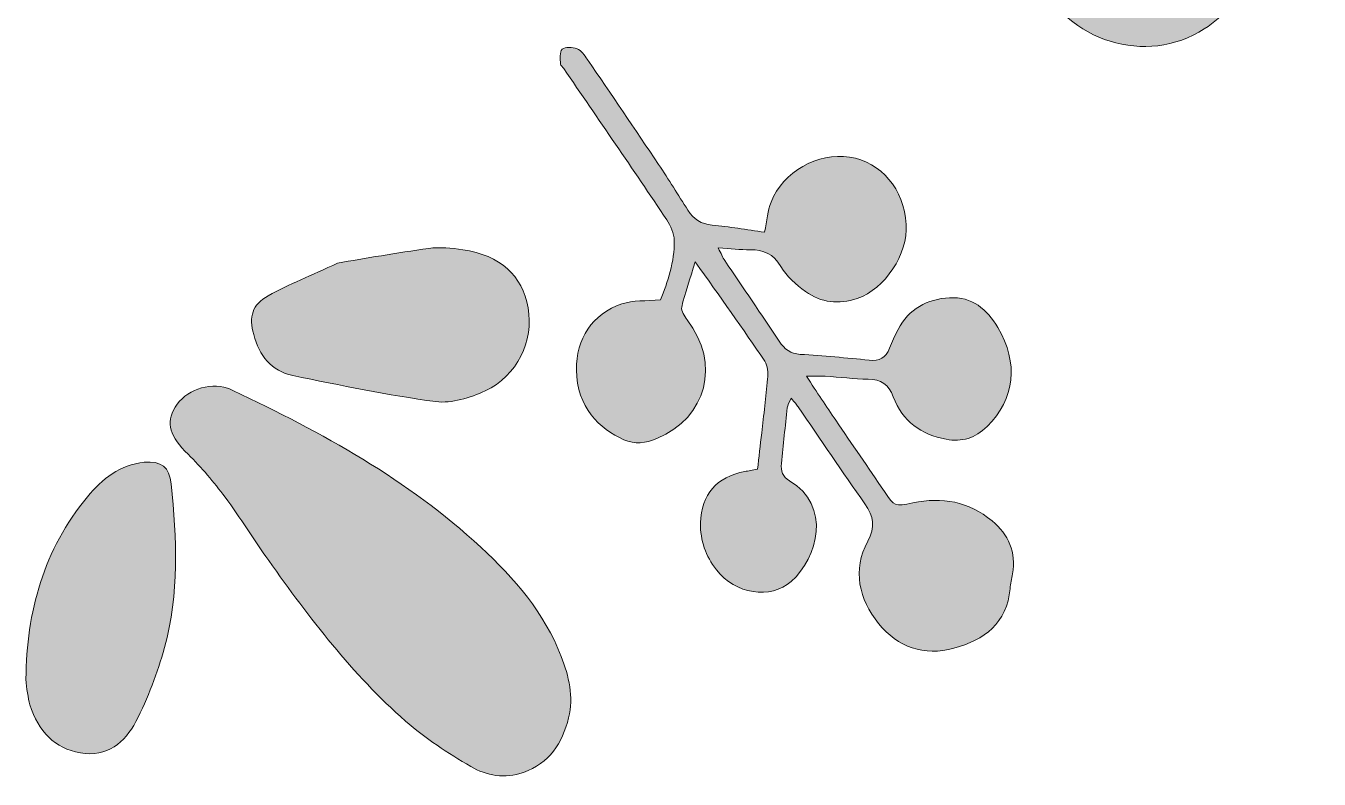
# Model space of a CAD drawing. Header units: inches. Extents: x 73 to 1007, y -1004 to -77.
# Drawn here: x 748.3 to 990.4, y -979.1 to -838.1 of the extents above; entities that cross this region are included whole.
import ezdxf

# ---------------------------------------------------------------- set-up
doc = ezdxf.new("R2010")
doc.units = ezdxf.units.IN
doc.header["$MEASUREMENT"] = 0
doc.layers.add('Layer 1', color=7, linetype='Continuous')

# ---------------------------------------------------------------- blocks, each defined once
blk = doc.blocks.new('block 4')
at = {"layer": 'Layer 1', "true_color": 0xffffff}
h = blk.add_hatch(color=7, dxfattribs=at)
h.dxf.hatch_style = 2
edge = h.paths.add_edge_path()
edge.add_spline(control_points=[(806.64, -882.49), (811.76, -881.65), (817.7, -880.56), (823.69, -879.75), (825.77, -879.46), (827.97, -879.69), (830.08, -880), (837.1, -881.04), (841.22, -884.78), (842.31, -890.89), (843.4, -897.03), (840.25, -903.63), (834.27, -906.4), (831.45, -907.7), (828, -908.81), (825.05, -908.42), (816.06, -907.23), (807.16, -905.37), (798.27, -903.54), (794.23, -902.71), (791.98, -899.8), (790.94, -895.86), (790.05, -892.5), (790.59, -890.29), (793.68, -888.6), (797.58, -886.47), (801.71, -884.79), (806.64, -882.49)], knot_values=[0, 0, 0, 0, 1, 1, 1, 2, 2, 2, 3, 3, 3, 4, 4, 4, 5, 5, 5, 6, 6, 6, 7, 7, 7, 8, 8, 8, 9, 9, 9, 9], degree=3, periodic=1)
h = blk.add_hatch(color=7, dxfattribs=at)
h.dxf.hatch_style = 2
edge = h.paths.add_edge_path()
edge.add_spline(control_points=[(841.41, -977.83), (837.94, -979.1), (834.51, -978.46), (831.58, -976.73), (827.3, -974.22), (823.06, -971.49), (819.34, -968.22), (809.39, -959.47), (801.41, -948.94), (793.76, -938.18), (790.97, -934.27), (788.45, -930.15), (785.58, -926.3), (783.48, -923.48), (781.17, -920.76), (778.66, -918.29), (775.28, -914.97), (774.43, -912.49), (776.25, -909.47), (778.14, -906.33), (782.45, -904.76), (786.06, -905.9), (786.4, -906.01), (786.72, -906.17), (787.04, -906.32), (803.68, -914.25), (819.79, -923.02), (833.44, -935.66), (839.76, -941.51), (845.35, -947.95), (848.51, -956.14), (849.93, -959.85), (850.86, -963.65), (849.88, -967.64), (848.72, -972.41), (846.25, -976.13), (841.41, -977.83)], knot_values=[0, 0, 0, 0, 1, 1, 1, 2, 2, 2, 3, 3, 3, 4, 4, 4, 5, 5, 5, 6, 6, 6, 7, 7, 7, 8, 8, 8, 9, 9, 9, 10, 10, 10, 11, 11, 11, 12, 12, 12, 12], degree=3, periodic=1)
h = blk.add_hatch(color=7, dxfattribs=at)
h.dxf.hatch_style = 2
edge = h.paths.add_edge_path()
edge.add_spline(control_points=[(749.01, -965.16), (748.81, -963.9), (748.3, -962.15), (748.31, -960.39), (748.39, -947.76), (751.65, -936.14), (759.81, -926.24), (762.57, -922.9), (765.88, -920.23), (770.47, -919.78), (773.58, -919.48), (775.19, -920.7), (775.5, -923.82), (776.52, -934.09), (777.05, -944.4), (774.25, -954.47), (772.93, -959.22), (771.13, -963.93), (768.88, -968.31), (766.86, -972.25), (763.47, -975.06), (758.5, -974.17), (753.68, -973.31), (750.69, -970.23), (749.01, -965.16)], knot_values=[0, 0, 0, 0, 1, 1, 1, 2, 2, 2, 3, 3, 3, 4, 4, 4, 5, 5, 5, 6, 6, 6, 7, 7, 7, 8, 8, 8, 8], degree=3, periodic=1)
at = {"layer": 'Layer 1', "lineweight": 0}
for points, knots in [([(806.64, -882.49), (811.76, -881.65), (817.7, -880.56), (823.69, -879.75), (825.77, -879.46), (827.97, -879.69), (830.08, -880), (837.1, -881.04), (841.22, -884.78), (842.31, -890.89), (843.4, -897.03), (840.25, -903.63), (834.27, -906.4), (831.45, -907.7), (828, -908.81), (825.05, -908.42), (816.06, -907.23), (807.16, -905.37), (798.27, -903.54), (794.23, -902.71), (791.98, -899.8), (790.94, -895.86), (790.05, -892.5), (790.59, -890.29), (793.68, -888.6), (797.58, -886.47), (801.71, -884.79), (806.64, -882.49)], [0, 0, 0, 0, 1, 1, 1, 2, 2, 2, 3, 3, 3, 4, 4, 4, 5, 5, 5, 6, 6, 6, 7, 7, 7, 8, 8, 8, 9, 9, 9, 9]), ([(841.41, -977.83), (837.94, -979.1), (834.51, -978.46), (831.58, -976.73), (827.3, -974.22), (823.06, -971.49), (819.34, -968.22), (809.39, -959.47), (801.41, -948.94), (793.76, -938.18), (790.97, -934.27), (788.45, -930.15), (785.58, -926.3), (783.48, -923.48), (781.17, -920.76), (778.66, -918.29), (775.28, -914.97), (774.43, -912.49), (776.25, -909.47), (778.14, -906.33), (782.45, -904.76), (786.06, -905.9), (786.4, -906.01), (786.72, -906.17), (787.04, -906.32), (803.68, -914.25), (819.79, -923.02), (833.44, -935.66), (839.76, -941.51), (845.35, -947.95), (848.51, -956.14), (849.93, -959.85), (850.86, -963.65), (849.88, -967.64), (848.72, -972.41), (846.25, -976.13), (841.41, -977.83)], [0, 0, 0, 0, 1, 1, 1, 2, 2, 2, 3, 3, 3, 4, 4, 4, 5, 5, 5, 6, 6, 6, 7, 7, 7, 8, 8, 8, 9, 9, 9, 10, 10, 10, 11, 11, 11, 12, 12, 12, 12]), ([(749.01, -965.16), (748.81, -963.9), (748.3, -962.15), (748.31, -960.39), (748.39, -947.76), (751.65, -936.14), (759.81, -926.24), (762.57, -922.9), (765.88, -920.23), (770.47, -919.78), (773.58, -919.48), (775.19, -920.7), (775.5, -923.82), (776.52, -934.09), (777.05, -944.4), (774.25, -954.47), (772.93, -959.22), (771.13, -963.93), (768.88, -968.31), (766.86, -972.25), (763.47, -975.06), (758.5, -974.17), (753.68, -973.31), (750.69, -970.23), (749.01, -965.16)], [0, 0, 0, 0, 1, 1, 1, 2, 2, 2, 3, 3, 3, 4, 4, 4, 5, 5, 5, 6, 6, 6, 7, 7, 7, 8, 8, 8, 8])]:
    blk.add_open_spline(points, degree=3, knots=knots, dxfattribs=at)
blk = doc.blocks.new('block 3')
at = {"layer": 'Layer 1', "true_color": 0xffffff}
h = blk.add_hatch(color=7, dxfattribs=at)
h.dxf.hatch_style = 2
edge = h.paths.add_edge_path()
edge.add_spline(control_points=[(879.06, -747.51), (895.48, -759.66), (910.74, -770.9), (925.94, -782.21), (931.36, -786.25), (936.71, -790.39), (941.99, -794.6), (944.69, -796.74), (947.25, -797.55), (950.92, -796.83), (964.3, -794.21), (973.52, -800.7), (975.64, -814.23), (976.36, -818.85), (975.95, -823.69), (975.67, -828.42), (975.4, -833.01), (972.62, -836.23), (968.87, -838.66), (958.03, -845.66), (943.02, -841), (937.96, -829.16), (934.72, -821.59), (933.86, -814.03), (938.73, -806.96), (941.18, -803.41), (940.54, -800.97), (937.59, -798.62), (931.72, -793.95), (925.9, -789.19), (919.82, -784.8), (908.88, -776.87), (897.78, -769.16), (886.7, -761.42), (884.74, -760.05), (882.59, -758.95), (879.12, -756.88), (880.5, -759.6), (881.05, -760.93), (881.8, -762.13), (886.18, -769.13), (890.78, -776), (894.93, -783.14), (896.56, -785.94), (898.36, -787.65), (901.54, -788.59), (911.58, -791.56), (915.19, -797.29), (914, -807.69), (913.19, -814.73), (910.12, -820.56), (904.43, -824.91), (899.55, -828.63), (894.56, -829.13), (889.09, -825.95), (877.36, -819.13), (875.46, -804.86), (885.2, -795.49), (886.97, -793.79), (888.89, -792.23), (891.15, -790.24), (889.46, -787), (888.1, -784.11), (886.49, -781.38), (881.55, -772.96), (876.88, -764.35), (871.36, -756.32), (868.33, -751.9), (863.72, -748.58), (860.03, -744.58), (858.99, -743.45), (858.34, -741.69), (858.18, -740.15), (858.12, -739.56), (859.83, -738.29), (860.85, -738.14), (874.49, -736.21), (885.27, -728.22), (896.61, -721.44), (899.59, -719.66), (902.43, -717.66), (905.76, -715.48), (904.88, -712.64), (904.07, -710.08), (903.31, -707.5), (901.52, -701.49), (901.49, -695.59), (904.99, -690.14), (910.57, -681.45), (920.99, -678.95), (930, -684.47), (938.18, -689.49), (941.54, -697.41), (941.51, -706.76), (941.49, -710.44), (939.59, -713.32), (936.28, -715.33), (930.33, -718.96), (924.01, -721.08), (917.01, -720.24), (913.33, -719.8), (910.05, -720.26), (907.08, -722.52), (899.08, -728.63), (890.52, -733.76), (881.13, -737.47), (880.5, -737.72), (880.07, -738.46), (878.67, -739.83), (900.52, -740.52), (921.4, -739.47), (942.87, -739.23), (943.04, -736.32), (943.16, -734.16), (943.31, -731.99), (943.96, -722.68), (950.15, -714.23), (958.74, -711.71), (968.12, -708.95), (976.06, -711.99), (982.5, -718.98), (988.74, -725.76), (990.36, -736.57), (986.6, -744.24), (982.17, -753.27), (968.11, -757.82), (957.71, -753.55), (956.33, -752.98), (954.71, -752.46), (953.79, -751.41), (948.31, -745.07), (941.3, -745.54), (933.85, -745.92), (917.84, -746.72), (901.8, -746.85), (885.77, -747.26), (884.05, -747.3), (882.33, -747.39), (879.06, -747.51)], knot_values=[0, 0, 0, 0, 1, 1, 1, 2, 2, 2, 3, 3, 3, 4, 4, 4, 5, 5, 5, 6, 6, 6, 7, 7, 7, 8, 8, 8, 9, 9, 9, 10, 10, 10, 11, 11, 11, 12, 12, 12, 13, 13, 13, 14, 14, 14, 15, 15, 15, 16, 16, 16, 17, 17, 17, 18, 18, 18, 19, 19, 19, 20, 20, 20, 21, 21, 21, 22, 22, 22, 23, 23, 23, 24, 24, 24, 25, 25, 25, 26, 26, 26, 27, 27, 27, 28, 28, 28, 29, 29, 29, 30, 30, 30, 31, 31, 31, 32, 32, 32, 33, 33, 33, 34, 34, 34, 35, 35, 35, 36, 36, 36, 37, 37, 37, 38, 38, 38, 39, 39, 39, 40, 40, 40, 41, 41, 41, 42, 42, 42, 43, 43, 43, 44, 44, 44, 45, 45, 45, 46, 46, 46, 46], degree=3, periodic=1)
edge = h.paths.add_edge_path()
edge.add_spline(control_points=[(948.08, -829.47), (951.59, -833.5), (957.65, -834.21), (961.48, -831.03), (965.25, -827.9), (965.88, -819.77), (962.65, -816), (959.59, -812.43), (952.88, -812.19), (949.16, -815.52), (944.82, -819.4), (944.37, -825.22), (948.08, -829.47)], knot_values=[0, 0, 0, 0, 1, 1, 1, 2, 2, 2, 3, 3, 3, 4, 4, 4, 4], degree=3, periodic=1)
edge = h.paths.add_edge_path()
edge.add_spline(control_points=[(959.51, -728.37), (955.28, -732.21), (954.77, -737.09), (958.2, -740.79), (962.16, -745.05), (969.11, -745.75), (973.03, -742.29), (976.58, -739.14), (976.74, -733.4), (973.37, -729.57), (969.43, -725.1), (963.66, -724.6), (959.51, -728.37)], knot_values=[0, 0, 0, 0, 1, 1, 1, 2, 2, 2, 3, 3, 3, 4, 4, 4, 4], degree=3, periodic=1)
edge = h.paths.add_edge_path()
edge.add_spline(control_points=[(930.82, -705.94), (933.48, -703.38), (932.94, -697.47), (929.77, -694.44), (926.87, -691.66), (921.17, -691.78), (918.13, -694.69), (915.07, -697.62), (914.46, -703.53), (916.94, -706.35), (919.47, -709.22), (927.68, -708.98), (930.82, -705.94)], knot_values=[0, 0, 0, 0, 1, 1, 1, 2, 2, 2, 3, 3, 3, 4, 4, 4, 4], degree=3, periodic=1)
edge = h.paths.add_edge_path()
edge.add_spline(control_points=[(892.07, -805.02), (888.58, -808.22), (888.61, -812.69), (892.15, -816.28), (895.24, -819.43), (898.69, -819.84), (901.43, -817.4), (905.5, -813.78), (906.26, -807.81), (903.05, -804.69), (900.34, -802.05), (895.13, -802.2), (892.07, -805.02)], knot_values=[0, 0, 0, 0, 1, 1, 1, 2, 2, 2, 3, 3, 3, 4, 4, 4, 4], degree=3, periodic=1)
h = blk.add_hatch(color=7, dxfattribs=at)
h.dxf.hatch_style = 2
edge = h.paths.add_edge_path()
edge.add_spline(control_points=[(886.56, -876.73), (887.03, -874.47), (887.15, -872.68), (887.77, -871.09), (890.01, -865.4), (896.54, -861.73), (902.46, -862.66), (908.4, -863.58), (912.66, -868.63), (913.07, -875.24), (913.42, -880.81), (909.13, -887.34), (903.89, -889.11), (900.47, -890.27), (897.11, -889.93), (894.21, -887.81), (892.45, -886.52), (890.67, -884.97), (889.58, -883.13), (888.19, -880.76), (886.4, -879.99), (883.86, -880), (882.03, -880.01), (880.2, -879.8), (877.87, -879.66), (878.44, -880.74), (878.72, -881.43), (879.13, -882.04), (882.52, -887.08), (885.96, -892.07), (889.3, -897.14), (890.28, -898.62), (891.43, -899.46), (893.25, -899.58), (897.56, -899.86), (901.86, -900.22), (906.16, -900.66), (908.06, -900.86), (909.29, -900.29), (909.96, -898.44), (910.39, -897.24), (910.95, -896.07), (911.54, -894.93), (913.57, -891.05), (916.95, -889.22), (921.19, -888.99), (925.4, -888.76), (928.18, -891.11), (930.21, -894.54), (934.19, -901.24), (933.41, -907.89), (928.21, -913.09), (926.02, -915.28), (923.5, -916.01), (920.55, -915.47), (915.85, -914.59), (912.34, -912.08), (910.65, -907.54), (909.79, -905.21), (908.39, -904.26), (905.97, -904.23), (903.29, -904.19), (900.61, -903.85), (897.93, -903.68), (896.93, -903.61), (895.91, -903.67), (894.39, -903.68), (896.42, -906.72), (898.13, -909.34), (899.89, -911.92), (902.91, -916.36), (905.97, -920.77), (908.98, -925.22), (910.92, -928.09), (910.89, -928.09), (914.34, -927.37), (919.78, -926.24), (924.8, -927.11), (929.14, -930.75), (932.21, -933.33), (933.68, -936.6), (932.99, -940.68), (932.84, -941.6), (932.59, -942.51), (932.51, -943.44), (931.95, -949.93), (927.67, -953.04), (922.01, -954.59), (916.41, -956.12), (911.46, -954.41), (907.9, -949.95), (904.24, -945.37), (902.96, -940), (905.88, -934.57), (907.34, -931.85), (907.01, -929.92), (905.35, -927.58), (901.09, -921.59), (897.02, -915.48), (892.86, -909.42), (892.55, -908.96), (892.17, -908.56), (891.56, -907.81), (891.2, -908.6), (890.85, -909.06), (890.8, -909.56), (890.41, -913.04), (890.1, -916.52), (889.72, -920), (889.56, -921.42), (889.95, -922.47), (891.23, -923.24), (899.07, -927.9), (896.62, -937.63), (891.53, -942.09), (887.64, -945.49), (881.1, -944.47), (877.54, -939.92), (875.56, -937.37), (874.5, -934.4), (874.57, -931.14), (874.69, -925.81), (877.6, -922.49), (882.87, -921.51), (883.55, -921.39), (884.23, -921.25), (885.25, -921.06), (885.5, -918.85), (885.76, -916.57), (886.02, -914.28), (886.4, -910.91), (886.85, -907.56), (887.12, -904.19), (887.21, -903.08), (887.19, -901.71), (886.62, -900.86), (882.52, -894.82), (878.26, -888.87), (873.59, -882.24), (872.59, -885.48), (871.66, -888.07), (871.05, -890.73), (870.89, -891.42), (871.56, -892.44), (872.09, -893.13), (878.36, -901.32), (875.77, -911.4), (866.37, -915.36), (864.33, -916.22), (862.24, -916.46), (860.24, -915.57), (855.66, -913.52), (851.42, -909.52), (851.34, -902.49), (851.27, -896.72), (854.3, -892), (859.84, -890.13), (861.96, -889.42), (864.38, -889.63), (867.1, -889.38), (868.43, -886.01), (869.74, -882.28), (869.65, -878.27), (869.62, -876.96), (869.02, -875.51), (868.27, -874.4), (861.9, -864.92), (855.42, -855.5), (848.97, -846.06), (848.78, -845.78), (848.35, -845.52), (848.35, -845.24), (848.36, -844.28), (848.15, -842.94), (848.68, -842.45), (849.21, -841.97), (850.63, -842.06), (851.46, -842.39), (852.24, -842.7), (852.87, -843.58), (853.38, -844.34), (857.86, -850.89), (862.31, -857.45), (866.73, -864.04), (868.61, -866.85), (870.39, -869.73), (872.2, -872.59), (873.27, -874.26), (874.65, -875.21), (876.74, -875.39), (879.96, -875.67), (883.15, -876.25), (886.56, -876.73)], knot_values=[0, 0, 0, 0, 1, 1, 1, 2, 2, 2, 3, 3, 3, 4, 4, 4, 5, 5, 5, 6, 6, 6, 7, 7, 7, 8, 8, 8, 9, 9, 9, 10, 10, 10, 11, 11, 11, 12, 12, 12, 13, 13, 13, 14, 14, 14, 15, 15, 15, 16, 16, 16, 17, 17, 17, 18, 18, 18, 19, 19, 19, 20, 20, 20, 21, 21, 21, 22, 22, 22, 23, 23, 23, 24, 24, 24, 25, 25, 25, 26, 26, 26, 27, 27, 27, 28, 28, 28, 29, 29, 29, 30, 30, 30, 31, 31, 31, 32, 32, 32, 33, 33, 33, 34, 34, 34, 35, 35, 35, 36, 36, 36, 37, 37, 37, 38, 38, 38, 39, 39, 39, 40, 40, 40, 41, 41, 41, 42, 42, 42, 43, 43, 43, 44, 44, 44, 45, 45, 45, 46, 46, 46, 47, 47, 47, 48, 48, 48, 49, 49, 49, 50, 50, 50, 51, 51, 51, 52, 52, 52, 53, 53, 53, 54, 54, 54, 55, 55, 55, 56, 56, 56, 57, 57, 57, 58, 58, 58, 59, 59, 59, 60, 60, 60, 61, 61, 61, 62, 62, 62, 63, 63, 63, 64, 64, 64, 64], degree=3, periodic=1)
at = {"layer": 'Layer 1', "lineweight": 0}
for points, knots in [([(879.06, -747.51), (895.48, -759.66), (910.74, -770.9), (925.94, -782.21), (931.36, -786.25), (936.71, -790.39), (941.99, -794.6), (944.69, -796.74), (947.25, -797.55), (950.92, -796.83), (964.3, -794.21), (973.52, -800.7), (975.64, -814.23), (976.36, -818.85), (975.95, -823.69), (975.67, -828.42), (975.4, -833.01), (972.62, -836.23), (968.87, -838.66), (958.03, -845.66), (943.02, -841), (937.96, -829.16), (934.72, -821.59), (933.86, -814.03), (938.73, -806.96), (941.18, -803.41), (940.54, -800.97), (937.59, -798.62), (931.72, -793.95), (925.9, -789.19), (919.82, -784.8), (908.88, -776.87), (897.78, -769.16), (886.7, -761.42), (884.74, -760.05), (882.59, -758.95), (879.12, -756.88), (880.5, -759.6), (881.05, -760.93), (881.8, -762.13), (886.18, -769.13), (890.78, -776), (894.93, -783.14), (896.56, -785.94), (898.36, -787.65), (901.54, -788.59), (911.58, -791.56), (915.19, -797.29), (914, -807.69), (913.19, -814.73), (910.12, -820.56), (904.43, -824.91), (899.55, -828.63), (894.56, -829.13), (889.09, -825.95), (877.36, -819.13), (875.46, -804.86), (885.2, -795.49), (886.97, -793.79), (888.89, -792.23), (891.15, -790.24), (889.46, -787), (888.1, -784.11), (886.49, -781.38), (881.55, -772.96), (876.88, -764.35), (871.36, -756.32), (868.33, -751.9), (863.72, -748.58), (860.03, -744.58), (858.99, -743.45), (858.34, -741.69), (858.18, -740.15), (858.12, -739.56), (859.83, -738.29), (860.85, -738.14), (874.49, -736.21), (885.27, -728.22), (896.61, -721.44), (899.59, -719.66), (902.43, -717.66), (905.76, -715.48), (904.88, -712.64), (904.07, -710.08), (903.31, -707.5), (901.52, -701.49), (901.49, -695.59), (904.99, -690.14), (910.57, -681.45), (920.99, -678.95), (930, -684.47), (938.18, -689.49), (941.54, -697.41), (941.51, -706.76), (941.49, -710.44), (939.59, -713.32), (936.28, -715.33), (930.33, -718.96), (924.01, -721.08), (917.01, -720.24), (913.33, -719.8), (910.05, -720.26), (907.08, -722.52), (899.08, -728.63), (890.52, -733.76), (881.13, -737.47), (880.5, -737.72), (880.07, -738.46), (878.67, -739.83), (900.52, -740.52), (921.4, -739.47), (942.87, -739.23), (943.04, -736.32), (943.16, -734.16), (943.31, -731.99), (943.96, -722.68), (950.15, -714.23), (958.74, -711.71), (968.12, -708.95), (976.06, -711.99), (982.5, -718.98), (988.74, -725.76), (990.36, -736.57), (986.6, -744.24), (982.17, -753.27), (968.11, -757.82), (957.71, -753.55), (956.33, -752.98), (954.71, -752.46), (953.79, -751.41), (948.31, -745.07), (941.3, -745.54), (933.85, -745.92), (917.84, -746.72), (901.8, -746.85), (885.77, -747.26), (884.05, -747.3), (882.33, -747.39), (879.06, -747.51)], [0, 0, 0, 0, 1, 1, 1, 2, 2, 2, 3, 3, 3, 4, 4, 4, 5, 5, 5, 6, 6, 6, 7, 7, 7, 8, 8, 8, 9, 9, 9, 10, 10, 10, 11, 11, 11, 12, 12, 12, 13, 13, 13, 14, 14, 14, 15, 15, 15, 16, 16, 16, 17, 17, 17, 18, 18, 18, 19, 19, 19, 20, 20, 20, 21, 21, 21, 22, 22, 22, 23, 23, 23, 24, 24, 24, 25, 25, 25, 26, 26, 26, 27, 27, 27, 28, 28, 28, 29, 29, 29, 30, 30, 30, 31, 31, 31, 32, 32, 32, 33, 33, 33, 34, 34, 34, 35, 35, 35, 36, 36, 36, 37, 37, 37, 38, 38, 38, 39, 39, 39, 40, 40, 40, 41, 41, 41, 42, 42, 42, 43, 43, 43, 44, 44, 44, 45, 45, 45, 46, 46, 46, 46]), ([(886.56, -876.73), (887.03, -874.47), (887.15, -872.68), (887.77, -871.09), (890.01, -865.4), (896.54, -861.73), (902.46, -862.66), (908.4, -863.58), (912.66, -868.63), (913.07, -875.24), (913.42, -880.81), (909.13, -887.34), (903.89, -889.11), (900.47, -890.27), (897.11, -889.93), (894.21, -887.81), (892.45, -886.52), (890.67, -884.97), (889.58, -883.13), (888.19, -880.76), (886.4, -879.99), (883.86, -880), (882.03, -880.01), (880.2, -879.8), (877.87, -879.66), (878.44, -880.74), (878.72, -881.43), (879.13, -882.04), (882.52, -887.08), (885.96, -892.07), (889.3, -897.14), (890.28, -898.62), (891.43, -899.46), (893.25, -899.58), (897.56, -899.86), (901.86, -900.22), (906.16, -900.66), (908.06, -900.86), (909.29, -900.29), (909.96, -898.44), (910.39, -897.24), (910.95, -896.07), (911.54, -894.93), (913.57, -891.05), (916.95, -889.22), (921.19, -888.99), (925.4, -888.76), (928.18, -891.11), (930.21, -894.54), (934.19, -901.24), (933.41, -907.89), (928.21, -913.09), (926.02, -915.28), (923.5, -916.01), (920.55, -915.47), (915.85, -914.59), (912.34, -912.08), (910.65, -907.54), (909.79, -905.21), (908.39, -904.26), (905.97, -904.23), (903.29, -904.19), (900.61, -903.85), (897.93, -903.68), (896.93, -903.61), (895.91, -903.67), (894.39, -903.68), (896.42, -906.72), (898.13, -909.34), (899.89, -911.92), (902.91, -916.36), (905.97, -920.77), (908.98, -925.22), (910.92, -928.09), (910.89, -928.09), (914.34, -927.37), (919.78, -926.24), (924.8, -927.11), (929.14, -930.75), (932.21, -933.33), (933.68, -936.6), (932.99, -940.68), (932.84, -941.6), (932.59, -942.51), (932.51, -943.44), (931.95, -949.93), (927.67, -953.04), (922.01, -954.59), (916.41, -956.12), (911.46, -954.41), (907.9, -949.95), (904.24, -945.37), (902.96, -940), (905.88, -934.57), (907.34, -931.85), (907.01, -929.92), (905.35, -927.58), (901.09, -921.59), (897.02, -915.48), (892.86, -909.42), (892.55, -908.96), (892.17, -908.56), (891.56, -907.81), (891.2, -908.6), (890.85, -909.06), (890.8, -909.56), (890.41, -913.04), (890.1, -916.52), (889.72, -920), (889.56, -921.42), (889.95, -922.47), (891.23, -923.24), (899.07, -927.9), (896.62, -937.63), (891.53, -942.09), (887.64, -945.49), (881.1, -944.47), (877.54, -939.92), (875.56, -937.37), (874.5, -934.4), (874.57, -931.14), (874.69, -925.81), (877.6, -922.49), (882.87, -921.51), (883.55, -921.39), (884.23, -921.25), (885.25, -921.06), (885.5, -918.85), (885.76, -916.57), (886.02, -914.28), (886.4, -910.91), (886.85, -907.56), (887.12, -904.19), (887.21, -903.08), (887.19, -901.71), (886.62, -900.86), (882.52, -894.82), (878.26, -888.87), (873.59, -882.24), (872.59, -885.48), (871.66, -888.07), (871.05, -890.73), (870.89, -891.42), (871.56, -892.44), (872.09, -893.13), (878.36, -901.32), (875.77, -911.4), (866.37, -915.36), (864.33, -916.22), (862.24, -916.46), (860.24, -915.57), (855.66, -913.52), (851.42, -909.52), (851.34, -902.49), (851.27, -896.72), (854.3, -892), (859.84, -890.13), (861.96, -889.42), (864.38, -889.63), (867.1, -889.38), (868.43, -886.01), (869.74, -882.28), (869.65, -878.27), (869.62, -876.96), (869.02, -875.51), (868.27, -874.4), (861.9, -864.92), (855.42, -855.5), (848.97, -846.06), (848.78, -845.78), (848.35, -845.52), (848.35, -845.24), (848.36, -844.28), (848.15, -842.94), (848.68, -842.45), (849.21, -841.97), (850.63, -842.06), (851.46, -842.39), (852.24, -842.7), (852.87, -843.58), (853.38, -844.34), (857.86, -850.89), (862.31, -857.45), (866.73, -864.04), (868.61, -866.85), (870.39, -869.73), (872.2, -872.59), (873.27, -874.26), (874.65, -875.21), (876.74, -875.39), (879.96, -875.67), (883.15, -876.25), (886.56, -876.73)], [0, 0, 0, 0, 1, 1, 1, 2, 2, 2, 3, 3, 3, 4, 4, 4, 5, 5, 5, 6, 6, 6, 7, 7, 7, 8, 8, 8, 9, 9, 9, 10, 10, 10, 11, 11, 11, 12, 12, 12, 13, 13, 13, 14, 14, 14, 15, 15, 15, 16, 16, 16, 17, 17, 17, 18, 18, 18, 19, 19, 19, 20, 20, 20, 21, 21, 21, 22, 22, 22, 23, 23, 23, 24, 24, 24, 25, 25, 25, 26, 26, 26, 27, 27, 27, 28, 28, 28, 29, 29, 29, 30, 30, 30, 31, 31, 31, 32, 32, 32, 33, 33, 33, 34, 34, 34, 35, 35, 35, 36, 36, 36, 37, 37, 37, 38, 38, 38, 39, 39, 39, 40, 40, 40, 41, 41, 41, 42, 42, 42, 43, 43, 43, 44, 44, 44, 45, 45, 45, 46, 46, 46, 47, 47, 47, 48, 48, 48, 49, 49, 49, 50, 50, 50, 51, 51, 51, 52, 52, 52, 53, 53, 53, 54, 54, 54, 55, 55, 55, 56, 56, 56, 57, 57, 57, 58, 58, 58, 59, 59, 59, 60, 60, 60, 61, 61, 61, 62, 62, 62, 63, 63, 63, 64, 64, 64, 64])]:
    blk.add_open_spline(points, degree=3, knots=knots, dxfattribs=at)
at = {"layer": 'Layer 1'}
blk.add_blockref('block 4', (0, 0), dxfattribs=at)

msp = doc.modelspace()

# ---------------------------------------------------------------- block references
at = {"layer": 'Layer 1'}
msp.add_blockref('block 3', (0, 0), dxfattribs=at)

doc.saveas('drawing.dxf')
